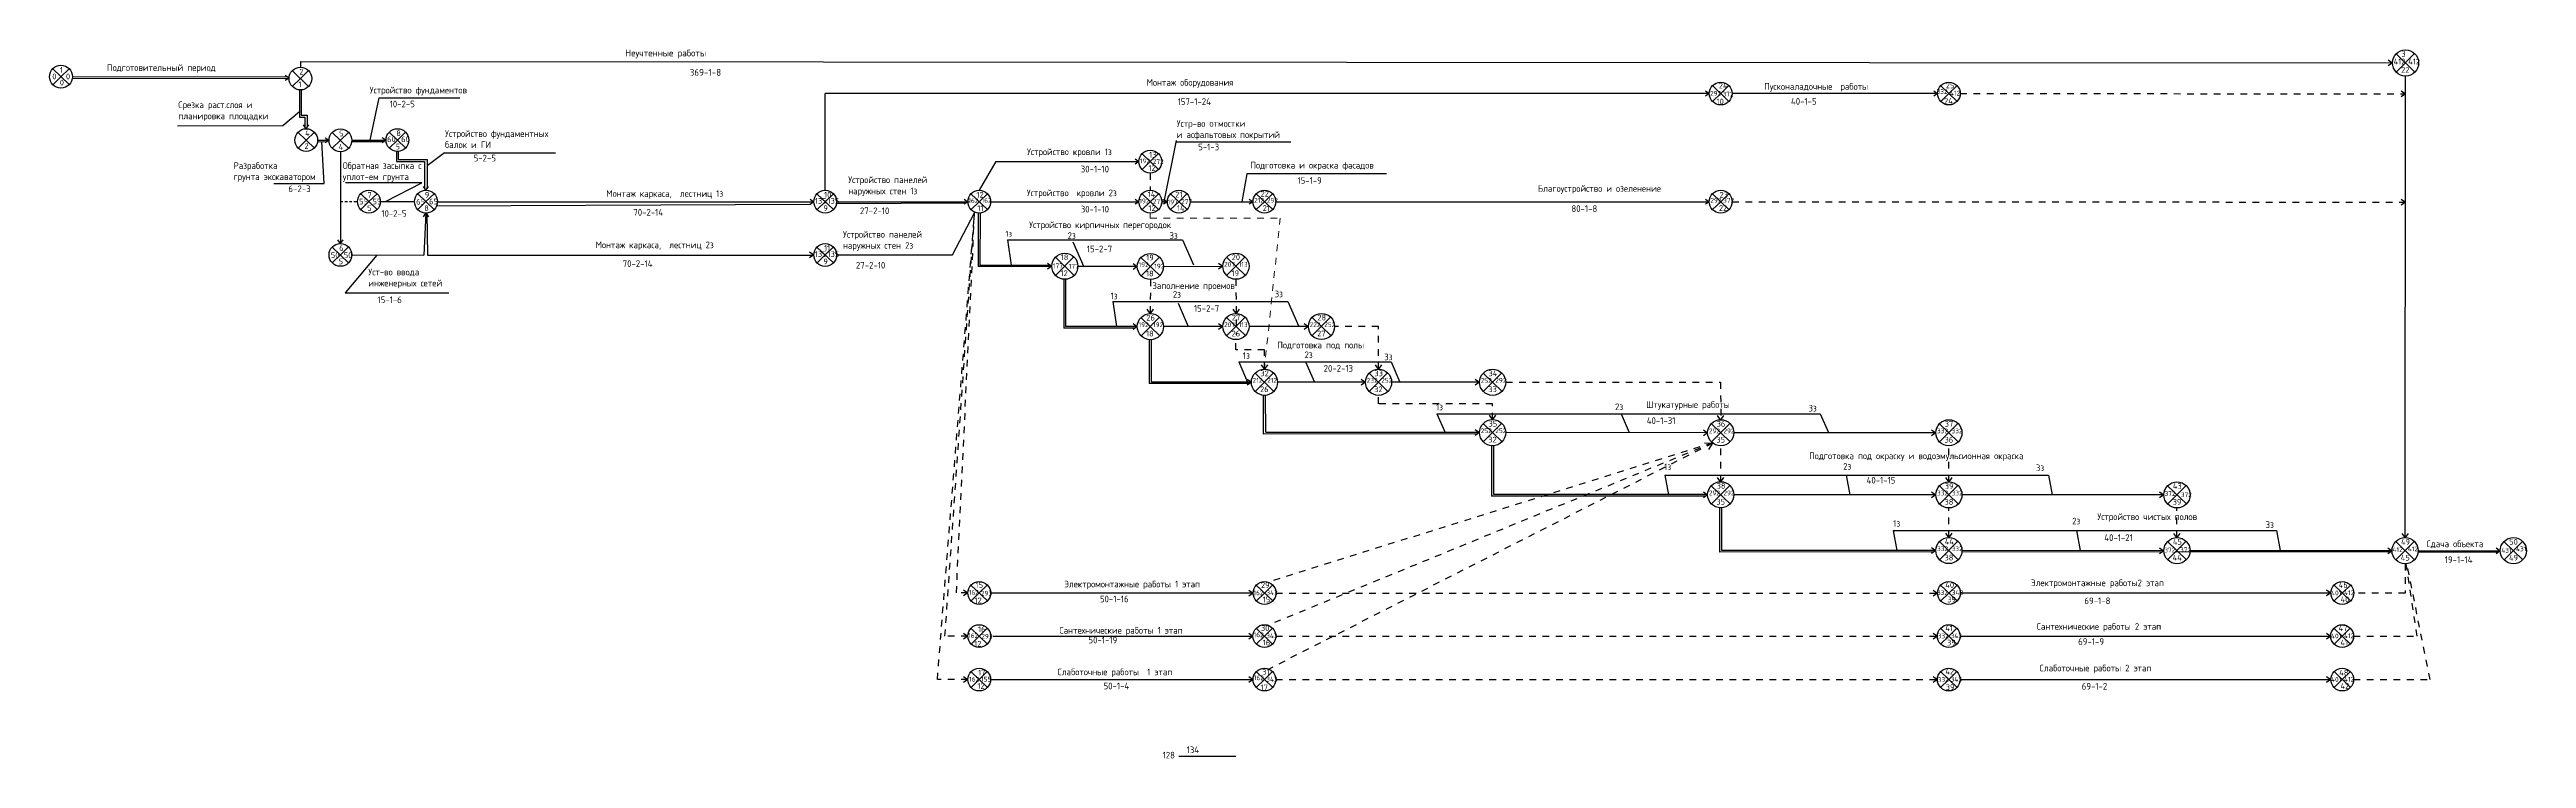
# Model space of a CAD drawing. Header units: millimetres. Extents: x -782 to 10910, y 3841 to 13237.
# Drawn here: x 1962 to 2704, y 4672 to 4885 of the extents above; entities that cross this region are included whole.
import ezdxf

# ---------------------------------------------------------------- set-up
doc = ezdxf.new("R2010")
doc.units = ezdxf.units.MM
doc.linetypes.add('JIS_02_0.7', pattern=[1.35, 0.75, -0.6])
doc.linetypes.add('KL', pattern=[4, 2, -2])
doc.layers.add('A0-08', color=101, linetype='Continuous')
doc.styles.add('GOST-2.304_Type-B', font='GOST_Common.ttf')

msp = doc.modelspace()

# ---------------------------------------------------------------- linework, layer by layer
at = {"lineweight": 25}
for p, q in [((2668.121025, 4738.282199), (2668.220336, 4876.71341)), ((2194.399223, 4842.456709), (2194.407931, 4871.470255)), ((2295.990225, 4839.036764), (2299.770033, 4857.340989)), ((2299.542302, 4857.030891), (2334.012282, 4857.030891)), ((2049.051556, 4854.013041), (2049.051556, 4826.486091)), ((2080.213601, 4853.728344), (2075.021527, 4849.793758)), ((2245.567081, 4851.053844), (2240.568482, 4842.456709)), ((2073.489922, 4844.701314), (2050.616148, 4844.701314)), ((2062.578729, 4839.040852), (2073.489922, 4844.701314)), ((2061.021364, 4839.041253), (2071.281199, 4839.038613)), ((2074.701144, 4835.618668), (2074.018473, 4822.997604)), ((2074.972226, 4835.629428), (2075.195064, 4823.024636)), ((2232.523066, 4823.052638), (2239.203513, 4835.661187)), ((2243.988427, 4839.036764), (2288.446149, 4839.036764)), ((2295.286039, 4839.036764), (2296.996794, 4839.036764)), ((2303.837466, 4839.036764), (2322.681003, 4839.036764)), ((2329.520894, 4839.036764), (2459.478279, 4839.036764)), ((2060.018763, 4823.042138), (2050.443513, 4811.649254)), ((2075.195064, 4823.025964), (2190.979549, 4823.009542)), ((2197.819168, 4823.052638), (2232.523066, 4823.052638)), ((2050.443513, 4811.649254), (2081.516959, 4811.649254)), ((2292.219536, 4784.934731), (2292.189493, 4797.660423)), ((2313.630109, 4801.584493), (2295.823002, 4801.570569)), ((2339.279168, 4801.600944), (2321.473119, 4801.587454)), ((2356.378854, 4784.88388), (2330.022408, 4784.876238)), ((2390.570467, 4784.876526), (2364.221859, 4784.876569)), ((2326.462275, 4769.914469), (2326.432207, 4780.969497)), ((2458.977204, 4769.73184), (2398.42131, 4769.771003)), ((2527.376125, 4769.719945), (2466.820211, 4769.736222)), ((2394.860183, 4751.186217), (2394.83058, 4765.864434)), ((2463.258405, 4734.451811), (2463.228954, 4747.226403)), ((2527.375578, 4751.093809), (2466.819683, 4751.132972)), ((2595.774498, 4751.081914), (2535.218585, 4751.098191)), ((2595.773951, 4734.359403), (2535.218057, 4734.398566)), ((2664.172872, 4734.347508), (2603.616958, 4734.363785)), ((2671.997204, 4733.978713), (2696.091658, 4733.978713)), ((2672.015861, 4734.360784), (2696.621786, 4734.360784)), ((2534.717564, 4721.684144), (2645.830503, 4721.684144)), ((2534.685074, 4708.741595), (2645.798013, 4708.741595)), ((2534.702777, 4695.724544), (2645.815715, 4695.724544))]:
    msp.add_line(p, q, dxfattribs=at)
at = {"linetype": 'Continuous'}
for p, q in [((2036.833621, 4864.385363), (2038.355396, 4864.385363)), ((2037.334197, 4865.001183), (2039.111415, 4865.001368)), ((2038.355393, 4864.385535), (2038.399401, 4861.471596)), ((2039.111424, 4864.996729), (2039.118362, 4861.377796)), ((2459.478279, 4871.470255), (2194.407931, 4871.470255)), ((2527.877709, 4871.470255), (2466.318169, 4871.470255)), ((2527.877709, 4871.470255), (2466.318169, 4871.470255)), ((2042.211168, 4857.432986), (2045.631611, 4857.432986)), ((2044.227734, 4844.528136), (2043.442344, 4857.029937)), ((2052.470639, 4857.509784), (2062.731337, 4857.509784)), ((2052.470639, 4857.509784), (2062.731337, 4857.509784)), ((2065.871126, 4851.082683), (2074.263995, 4851.078806)), ((2066.371782, 4851.678029), (2075.020026, 4851.690001)), ((2074.263995, 4851.078806), (2074.308003, 4843.017676)), ((2075.020026, 4851.690001), (2075.026964, 4842.923876)), ((2245.567081, 4851.053844), (2288.446149, 4851.053844)), ((2078.120752, 4838.99056), (2190.97959, 4838.99056)), ((2078.120752, 4838.99056), (2190.97959, 4838.99056)), ((2197.819168, 4839.036764), (2237.53156, 4839.036764)), ((2197.819168, 4839.036764), (2237.148537, 4839.036764)), ((2287.078171, 4839.036764), (2288.446149, 4839.036764)), ((2295.629598, 4839.036764), (2296.997576, 4839.036764)), ((2321.313025, 4839.036764), (2322.681003, 4839.036764)), ((2458.110301, 4839.036764), (2459.478279, 4839.036764)), ((2052.471501, 4823.066146), (2074.018473, 4822.997604)), ((2240.793689, 4820.064359), (2261.814643, 4820.030739)), ((2295.822891, 4819.617731), (2313.577137, 4819.669467)), ((2262.216819, 4819.587317), (2240.280185, 4819.621428)), ((2287.979992, 4819.588054), (2270.173093, 4819.587812)), ((2287.356207, 4801.118623), (2265.979326, 4801.118415)), ((2287.979996, 4801.562057), (2266.460262, 4801.568684)), ((2321.633418, 4784.488839), (2291.500322, 4784.464897)), ((2322.088447, 4784.934826), (2292.219514, 4784.934731)), ((2390.040411, 4769.388932), (2325.7431, 4769.337846)), ((2390.487202, 4769.829356), (2326.462282, 4769.824248)), ((2458.438784, 4750.750901), (2394.141473, 4750.699815)), ((2458.885575, 4751.191325), (2394.860655, 4751.186217)), ((2526.837158, 4734.016494), (2462.539847, 4733.965409)), ((2527.283949, 4734.456919), (2463.259029, 4734.451811)), ((2595.236064, 4733.977331), (2535.189509, 4733.926245)), ((2663.634962, 4733.978713), (2599.337651, 4733.927627))]:
    msp.add_line(p, q, dxfattribs=at)
at = {"linetype": 'KL', "lineweight": 25}
for p, q in [((2534.7176, 4871.470255), (2668.208934, 4871.38043)), ((2291.866094, 4847.633899), (2291.866094, 4842.456709)), ((2228.028537, 4695.724544), (2239.2112, 4835.897686)), ((2230.30849, 4708.756536), (2239.2112, 4835.897686)), ((2233.728537, 4721.682144), (2239.2112, 4835.897686)), ((2466.318169, 4839.036764), (2668.187079, 4838.900929)), ((2291.901498, 4815.666602), (2291.867612, 4805.488729)), ((2317.551086, 4815.747971), (2317.596724, 4799.117315)), ((2317.551614, 4794.59078), (2317.551614, 4797.662978)), ((2360.266467, 4801.600934), (2347.12218, 4801.600934)), ((2360.266467, 4788.797935), (2360.266467, 4801.600934)), ((2326.067016, 4794.59078), (2317.551614, 4794.59078)), ((2326.067016, 4788.797935), (2326.067016, 4794.59078)), ((2398.421263, 4784.876509), (2462.86482, 4784.876509)), ((2462.86482, 4784.876509), (2462.898706, 4773.658782)), ((2360.300353, 4778.449028), (2360.300353, 4780.95507)), ((2394.48031, 4778.449028), (2360.300353, 4778.449028)), ((2394.465918, 4773.692362), (2394.48031, 4778.449028)), ((2460.468567, 4766.659512), (2327.147536, 4711.991704)), ((2460.468567, 4766.659512), (2327.180014, 4724.925669)), ((2460.468567, 4766.659512), (2327.436833, 4698.872768)), ((2462.898319, 4755.054478), (2462.898706, 4765.81577)), ((2531.29723, 4755.020751), (2531.297507, 4765.811716)), ((2531.278759, 4738.342777), (2531.297079, 4747.177739)), ((2599.6957, 4738.334813), (2599.695981, 4747.173685)), ((2668.094355, 4730.439279), (2668.094355, 4721.675559)), ((2671.710061, 4708.741595), (2668.423198, 4730.453091)), ((2675.587862, 4695.724544), (2668.614621, 4730.473944)), ((2237.14849, 4721.682144), (2233.72849, 4721.682144)), ((2329.503145, 4721.677506), (2527.845185, 4721.677506)), ((2329.535624, 4721.675559), (2527.877663, 4721.675559)), ((2668.094355, 4721.675559), (2652.670382, 4721.675559)), ((2237.14849, 4708.756536), (2230.30849, 4708.756536)), ((2329.503145, 4708.743542), (2527.845185, 4708.743542)), ((2652.637903, 4708.741595), (2671.710061, 4708.741595)), ((2237.14849, 4695.724544), (2228.02849, 4695.724544)), ((2329.520848, 4695.726491), (2527.862887, 4695.726491)), ((2652.655606, 4695.724544), (2675.587862, 4695.724544))]:
    msp.add_line(p, q, dxfattribs=at)
for p, q in [((2320.786713, 4847.375293), (2319.323452, 4839.036764)), ((2362.691789, 4847.375293), (2320.786713, 4847.375293))]:
    msp.add_line(p, q)
at = {"linetype": 'KL', "lineweight": 20}
for p, q in [((2291.866094, 4835.616819), (2291.866094, 4834.138771)), ((2291.866094, 4834.138771), (2330.828694, 4834.138771)), ((2330.828694, 4834.138771), (2326.067016, 4788.797935))]:
    msp.add_line(p, q, dxfattribs=at)
at = {"color": 0, "lineweight": 25}
msp.add_line((2300.417521, 4672.790374), (2317.516718, 4672.790374), dxfattribs=at)
at = {"layer": 'A0-08', "color": 0, "lineweight": 25}
for p, q in [((2037.069311, 4881.032219), (2037.068274, 4879.384259)), ((2037.079744, 4881.032213), (2664.284351, 4880.637391)), ((2665.396595, 4883.359373), (2671.037707, 4877.910457)), ((2665.415204, 4877.891323), (2670.95142, 4883.445962)), ((1962.803094, 4878.893177), (1967.722708, 4874.141178)), ((1962.819323, 4874.124491), (1965.262901, 4876.517177)), ((1965.262901, 4876.517177), (1967.706479, 4878.909864)), ((1968.655719, 4876.08728), (2033.417959, 4875.949899)), ((1968.682803, 4876.53444), (2033.077934, 4876.5106)), ((2033.648329, 4876.111206), (2032.527747, 4876.895846)), ((2033.648329, 4876.111206), (2032.527747, 4875.326566)), ((2034.608467, 4878.340313), (2039.528081, 4873.588314)), ((2034.624696, 4873.571627), (2037.068274, 4875.964314)), ((2036.833621, 4872.544369), (2036.833621, 4864.385363)), ((2037.068274, 4875.964314), (2039.511852, 4878.357)), ((2037.333423, 4872.461882), (2037.334198, 4864.996558)), ((2460.438417, 4873.846254), (2465.358031, 4869.094255)), ((2528.837848, 4873.846254), (2533.757461, 4869.094255)), ((2031.752502, 4861.839587), (2036.833621, 4866.113726)), ((2057.962135, 4857.509784), (2060.680852, 4870.159444)), ((2060.680852, 4870.159444), (2084.848275, 4870.159444)), ((2000.229441, 4861.779825), (2031.752502, 4861.839587)), ((2036.331914, 4859.867359), (2041.251528, 4855.11536)), ((2036.348143, 4855.098673), (2038.791721, 4857.49136)), ((2038.791721, 4860.911305), (2038.007081, 4862.031887)), ((2038.791721, 4860.911305), (2039.576361, 4862.031887)), ((2038.791721, 4857.49136), (2041.235299, 4859.884046)), ((2042.179252, 4857.021618), (2045.07132, 4857.040666)), ((2042.211168, 4857.432986), (2045.631611, 4857.432986)), ((2046.591749, 4859.808986), (2051.511363, 4855.056986)), ((2046.607978, 4855.040299), (2049.051556, 4857.432986)), ((2049.051556, 4857.432986), (2051.495134, 4859.825673)), ((2052.449114, 4857.042311), (2062.171046, 4857.08431)), ((2063.691475, 4859.885783), (2068.611089, 4855.133784)), ((2063.707703, 4855.117097), (2066.151282, 4857.509784)), ((2066.151282, 4857.509784), (2068.59486, 4859.90247)), ((2065.868749, 4854.094497), (2065.871126, 4851.082683)), ((2066.368551, 4854.012011), (2066.371759, 4851.69412)), ((2080.213601, 4853.728344), (2113.505499, 4853.728344)), ((2289.406287, 4853.429844), (2294.325901, 4848.677845)), ((2289.422516, 4848.661158), (2291.866094, 4851.053844)), ((2291.866094, 4851.053844), (2294.309672, 4853.446531)), ((2029.084034, 4844.528136), (2044.227734, 4844.528136)), ((2074.701144, 4842.458558), (2073.916504, 4843.57914)), ((2074.701144, 4842.458558), (2075.485784, 4843.57914)), ((2055.141612, 4841.418133), (2060.061226, 4836.666134)), ((2055.157841, 4836.649447), (2057.601419, 4839.042134)), ((2057.601419, 4839.042134), (2060.044997, 4841.43482)), ((2072.241337, 4841.414612), (2077.160951, 4836.662613)), ((2072.257566, 4836.645926), (2074.701144, 4839.038613)), ((2074.701144, 4839.038613), (2077.144723, 4841.431299)), ((2077.722979, 4837.816426), (2190.003465, 4838.30707)), ((2191.939416, 4841.412764), (2196.85903, 4836.660764)), ((2191.955645, 4836.644077), (2194.399223, 4839.036764)), ((2194.399223, 4839.036764), (2196.842801, 4841.429451)), ((2197.772686, 4838.474828), (2236.588246, 4838.644444)), ((2238.108675, 4841.412764), (2243.028289, 4836.660764)), ((2238.124903, 4836.644077), (2240.568482, 4839.036764)), ((2240.305075, 4835.627551), (2240.280132, 4819.587105)), ((2240.568482, 4839.036764), (2243.01206, 4841.429451)), ((2240.81858, 4835.627584), (2240.793633, 4820.029377)), ((2289.406287, 4841.412764), (2294.325901, 4836.660764)), ((2289.422516, 4836.644077), (2291.866094, 4839.036764)), ((2291.866094, 4839.036764), (2294.309672, 4841.429451)), ((2297.957714, 4841.412764), (2302.877328, 4836.660764)), ((2297.973943, 4836.644077), (2300.417521, 4839.036764)), ((2300.417521, 4839.036764), (2302.861099, 4841.429451)), ((2323.641142, 4841.412764), (2328.560755, 4836.660764)), ((2323.65737, 4836.644077), (2326.100949, 4839.036764)), ((2326.100949, 4839.036764), (2328.544527, 4841.429451)), ((2460.438417, 4841.412764), (2465.358031, 4836.660764)), ((2460.454646, 4836.644077), (2462.898224, 4839.036764)), ((2462.898224, 4839.036764), (2465.341802, 4841.429451)), ((2049.051556, 4826.486091), (2048.266916, 4827.606673)), ((2049.051556, 4826.486091), (2049.836196, 4827.606673)), ((2249.056411, 4827.574373), (2301.551537, 4827.590558)), ((2249.056411, 4827.574373), (2250.14652, 4820.030374)), ((2301.551537, 4827.590558), (2304.836386, 4820.045658)), ((2046.591749, 4825.442146), (2051.511363, 4820.690146)), ((2046.607978, 4820.673459), (2049.051556, 4823.066146)), ((2049.051556, 4823.066146), (2051.495134, 4825.458833)), ((2191.939416, 4825.428637), (2196.85903, 4820.676638)), ((2191.955645, 4820.659951), (2194.399223, 4823.052638)), ((2194.399223, 4823.052638), (2196.842801, 4825.445324)), ((2263.431882, 4822.393925), (2269.072994, 4816.945009)), ((2263.45049, 4816.925875), (2268.986706, 4822.480513)), ((2268.692238, 4827.017592), (2271.977087, 4819.472692)), ((2289.080941, 4822.312565), (2294.722054, 4816.86365)), ((2289.09955, 4816.844515), (2294.635766, 4822.399154)), ((2314.73053, 4822.393934), (2320.371642, 4816.945019)), ((2314.749138, 4816.925884), (2320.285354, 4822.480523)), ((2265.962558, 4815.817454), (2265.979326, 4801.118415)), ((2266.443891, 4815.785477), (2266.462761, 4801.568683)), ((2280.602902, 4809.107992), (2333.098029, 4809.124177)), ((2280.602902, 4809.107992), (2281.693012, 4801.563993)), ((2300.238729, 4808.551211), (2303.275378, 4801.576396)), ((2333.098029, 4809.124177), (2336.382877, 4801.579277)), ((2289.080941, 4804.29196), (2294.722054, 4798.843044)), ((2289.09955, 4798.82391), (2294.635766, 4804.378549)), ((2291.483594, 4797.796229), (2291.494186, 4784.464892)), ((2314.731058, 4804.308941), (2320.37217, 4798.860026)), ((2314.749667, 4798.840891), (2320.285883, 4804.39553)), ((2340.380118, 4804.325392), (2346.02123, 4798.876476)), ((2340.398727, 4798.857342), (2345.934943, 4804.411981)), ((2318.387704, 4790.962046), (2364.043859, 4790.976123)), ((2318.387704, 4790.962046), (2321.040654, 4784.868542)), ((2338.407231, 4790.968218), (2341.06018, 4784.874714)), ((2364.043859, 4790.976123), (2366.696808, 4784.882619)), ((2323.280346, 4787.601034), (2328.921458, 4782.152118)), ((2323.298955, 4782.132984), (2328.835171, 4787.687622)), ((2357.479797, 4787.601034), (2363.120909, 4782.152118)), ((2357.498406, 4782.132984), (2363.034622, 4787.687622)), ((2391.679201, 4787.600966), (2397.320313, 4782.152051)), ((2391.69781, 4782.132917), (2397.234025, 4787.687555)), ((2325.726307, 4781.105302), (2325.7431, 4769.337846)), ((2377.785498, 4775.393035), (2492.739557, 4775.40922)), ((2377.785498, 4775.393035), (2380.236565, 4769.76323)), ((2432.997774, 4775.400808), (2435.448841, 4769.771003)), ((2492.739557, 4775.40922), (2495.190624, 4769.779414)), ((2391.679248, 4772.495461), (2397.32036, 4767.046545)), ((2391.697857, 4767.027411), (2397.234073, 4772.58205)), ((2460.07815, 4772.461734), (2465.719262, 4767.012818)), ((2460.096759, 4766.993684), (2465.632975, 4772.548322)), ((2528.477052, 4772.457679), (2534.118164, 4767.008764)), ((2528.495661, 4766.989629), (2534.031876, 4772.544268)), ((2394.124681, 4766.00024), (2394.141473, 4750.699815)), ((2446.183872, 4757.031136), (2561.137931, 4757.047321)), ((2446.183872, 4757.031136), (2447.273751, 4751.120569)), ((2460.077621, 4753.85743), (2465.718734, 4748.408514)), ((2460.09623, 4748.38938), (2465.632446, 4753.944019)), ((2500.536786, 4757.038789), (2501.626666, 4751.128221)), ((2528.476523, 4753.823703), (2534.117635, 4748.374787)), ((2528.495132, 4748.355653), (2534.031348, 4753.910291)), ((2561.137931, 4757.047321), (2562.22781, 4751.136753)), ((2596.875425, 4753.819648), (2602.516537, 4748.370733)), ((2596.894034, 4748.351598), (2602.43025, 4753.906237)), ((2462.523054, 4747.362209), (2462.539847, 4733.965409)), ((2514.582245, 4740.402312), (2629.536304, 4740.418497)), ((2514.582245, 4740.402312), (2515.672355, 4734.386162)), ((2569.528795, 4740.410049), (2570.618904, 4734.393898)), ((2629.536304, 4740.418497), (2630.626414, 4734.402347)), ((2528.475995, 4737.123024), (2534.117107, 4731.674108)), ((2528.494604, 4731.654974), (2534.03082, 4737.209612)), ((2596.874897, 4737.089297), (2602.516009, 4731.640381)), ((2596.893506, 4731.621247), (2602.429722, 4737.175885)), ((2665.273799, 4737.085242), (2670.914911, 4731.636327)), ((2665.292408, 4731.617192), (2670.828624, 4737.171831)), ((2697.730495, 4737.085242), (2703.371607, 4731.636327)), ((2697.749104, 4731.617192), (2703.28532, 4737.171831)), ((2238.108628, 4724.058144), (2243.028242, 4719.306145)), ((2240.568435, 4721.682144), (2243.012013, 4724.074831)), ((2323.655872, 4724.051559), (2328.575485, 4719.299559)), ((2326.115678, 4721.675559), (2328.559257, 4724.068246)), ((2528.837801, 4724.051559), (2533.757415, 4719.299559)), ((2531.297608, 4721.675559), (2533.741186, 4724.068246)), ((2646.79063, 4724.051559), (2651.710244, 4719.299559)), ((2649.250437, 4721.675559), (2651.694015, 4724.068246)), ((2238.124857, 4719.289458), (2240.568435, 4721.682144)), ((2243.988378, 4721.685679), (2322.695749, 4721.685781)), ((2323.6721, 4719.282872), (2326.115678, 4721.675559)), ((2528.85403, 4719.282872), (2531.297608, 4721.675559)), ((2646.806859, 4719.282872), (2649.250437, 4721.675559)), ((2238.108628, 4711.132535), (2243.028242, 4706.380536)), ((2238.124857, 4706.363849), (2240.568435, 4708.756536)), ((2240.568435, 4708.756536), (2243.012013, 4711.149222)), ((2244.66644, 4708.778153), (2322.663255, 4708.741046)), ((2323.623393, 4711.117594), (2328.543007, 4706.365595)), ((2323.639621, 4706.348908), (2326.0832, 4708.741595)), ((2326.0832, 4708.741595), (2328.526778, 4711.134281)), ((2528.805322, 4711.117594), (2533.724936, 4706.365595)), ((2528.821551, 4706.348908), (2531.265129, 4708.741595)), ((2531.265129, 4708.741595), (2533.708707, 4711.134281)), ((2646.758151, 4711.117594), (2651.677765, 4706.365595)), ((2646.77438, 4706.348908), (2649.217958, 4708.741595)), ((2649.217958, 4708.741595), (2651.661536, 4711.134281)), ((2238.108628, 4698.100543), (2243.028242, 4693.348544)), ((2238.124857, 4693.331857), (2240.568435, 4695.724544)), ((2240.568435, 4695.724544), (2243.012013, 4698.11723)), ((2243.98838, 4695.724544), (2322.680957, 4695.724544)), ((2323.641095, 4698.100543), (2328.560709, 4693.348544)), ((2323.657324, 4693.331857), (2326.100902, 4695.724544)), ((2326.100902, 4695.724544), (2328.54448, 4698.11723)), ((2528.823025, 4698.100543), (2533.742638, 4693.348544)), ((2528.839253, 4693.331857), (2531.282831, 4695.724544)), ((2531.282831, 4695.724544), (2533.72641, 4698.11723)), ((2646.775854, 4698.100543), (2651.695467, 4693.348544)), ((2646.792082, 4693.331857), (2649.235661, 4695.724544)), ((2649.235661, 4695.724544), (2651.679239, 4698.11723))]:
    msp.add_line(p, q, dxfattribs=at)
at = {"layer": 'A0-08', "color": 0, "linetype": 'JIS_02_0.7', "lineweight": 25}
msp.add_line((2049.051556, 4839.040634), (2054.181474, 4839.03968), dxfattribs=at)
at = {"layer": 'A0-08', "color": 0, "lineweight": 25}
for points in [[(2663.010726, 4881.529193), (2664.29565, 4880.629479), (2663.010726, 4879.729766)], [(2458.357697, 4872.254895), (2459.478279, 4871.470255), (2458.357697, 4870.685615)], [(2460.454646, 4869.077568), (2462.898224, 4871.470255), (2465.341802, 4873.862941)], [(2526.757127, 4872.254895), (2527.877709, 4871.470255), (2526.757127, 4870.685615)], [(2528.854076, 4869.077568), (2531.297654, 4871.470255), (2533.741233, 4873.862941)], [(2666.92401, 4872.280143), (2668.208934, 4871.38043), (2666.92401, 4870.480717)], [(2044.511029, 4858.217626), (2045.631611, 4857.432986), (2044.511029, 4856.648346)], [(2061.610755, 4858.294424), (2062.731337, 4857.509784), (2061.610755, 4856.725144)], [(2287.325567, 4851.838484), (2288.446149, 4851.053844), (2287.325567, 4850.269204)], [(2073.916504, 4834.498086), (2074.701144, 4835.618668), (2075.485784, 4834.498086)], [(2073.916504, 4834.498086), (2074.701144, 4835.618668), (2075.485784, 4834.498086)], [(2189.859008, 4839.7752), (2190.97959, 4838.99056), (2189.859008, 4838.20592)], [(2236.027955, 4839.821404), (2237.148537, 4839.036764), (2236.027955, 4838.252124)], [(2287.325567, 4839.821404), (2288.446149, 4839.036764), (2287.325567, 4838.252124)], [(2295.876994, 4839.821404), (2296.997576, 4839.036764), (2295.876994, 4838.252124)], [(2321.560421, 4839.821404), (2322.681003, 4839.036764), (2321.560421, 4838.252124)], [(2458.357697, 4839.821404), (2459.478279, 4839.036764), (2458.357697, 4838.252124)], [(2666.902155, 4839.800642), (2668.187079, 4838.900929), (2666.902155, 4838.001216)], [(2189.694354, 4823.952351), (2190.979278, 4823.052638), (2189.694354, 4822.152924)], [(2261.047443, 4820.567938), (2262.332367, 4819.668225), (2261.047443, 4818.768512)], [(2286.695068, 4820.487777), (2287.979992, 4819.588064), (2286.695068, 4818.688351)], [(2312.344656, 4820.569146), (2313.62958, 4819.669433), (2312.344656, 4818.76972)], [(2292.767371, 4806.773719), (2291.867658, 4805.488795), (2290.967945, 4806.773719)], [(2318.473973, 4806.758572), (2317.57426, 4805.473648), (2316.674547, 4806.758572)], [(2286.695072, 4802.46178), (2287.979996, 4801.562066), (2286.695072, 4800.662353)], [(2312.345185, 4802.484206), (2313.630109, 4801.584493), (2312.345185, 4800.68478)], [(2337.994245, 4802.500657), (2339.279168, 4801.600944), (2337.994245, 4800.701231)], [(2326.966776, 4790.082792), (2326.067063, 4788.797869), (2325.167349, 4790.082792)], [(2361.166227, 4790.082792), (2360.266514, 4788.797869), (2359.3668, 4790.082792)], [(2320.894476, 4785.770853), (2322.1794, 4784.87114), (2320.894476, 4783.971427)], [(2355.093927, 4785.770853), (2356.378851, 4784.87114), (2355.093927, 4783.971427)], [(2389.293331, 4785.770786), (2390.578255, 4784.871073), (2389.293331, 4783.971359)], [(2389.293378, 4770.66528), (2390.578302, 4769.765567), (2389.293378, 4768.865854)], [(2395.365678, 4774.97722), (2394.465965, 4773.692296), (2393.566251, 4774.97722)], [(2457.69228, 4770.631553), (2458.977204, 4769.73184), (2457.69228, 4768.832127)], [(2463.76458, 4774.943492), (2462.864867, 4773.658569), (2461.965153, 4774.943492)], [(2526.091182, 4770.627499), (2527.376106, 4769.727786), (2526.091182, 4768.828072)], [(2458.062742, 4766.690996), (2460.468567, 4766.659512), (2459.201833, 4764.76266)], [(2463.764051, 4756.339189), (2462.864338, 4755.054265), (2461.964625, 4756.339189)], [(2532.162953, 4756.305461), (2531.26324, 4755.020538), (2530.363527, 4756.305461)], [(2457.691752, 4752.027249), (2458.976676, 4751.127536), (2457.691752, 4750.227823)], [(2526.090654, 4751.993522), (2527.375578, 4751.093809), (2526.090654, 4750.194096)], [(2594.489556, 4751.989468), (2595.77448, 4751.089755), (2594.489556, 4750.190041)], [(2532.162425, 4739.604782), (2531.262712, 4738.319859), (2530.362998, 4739.604782)], [(2600.561327, 4739.571055), (2599.661614, 4738.286131), (2598.7619, 4739.571055)], [(2668.960229, 4739.567001), (2668.060516, 4738.282077), (2667.160802, 4739.567001)], [(2526.090125, 4735.292843), (2527.375049, 4734.39313), (2526.090125, 4733.493417)], [(2594.489027, 4735.259116), (2595.773951, 4734.359403), (2594.489027, 4733.459689)], [(2662.887929, 4735.255062), (2664.172853, 4734.355348), (2662.887929, 4733.455635)], [(2695.344625, 4735.255062), (2696.629549, 4734.355348), (2695.344625, 4733.455635)], [(2235.863566, 4722.581858), (2237.14849, 4721.682144), (2235.863566, 4720.782431)], [(2321.41081, 4722.575272), (2322.695733, 4721.675559), (2321.41081, 4720.775846)], [(2526.56026, 4722.575272), (2527.845184, 4721.675559), (2526.56026, 4720.775846)], [(2644.545579, 4722.583857), (2645.830503, 4721.684144), (2644.545579, 4720.784431)], [(2235.863566, 4709.656249), (2237.14849, 4708.756536), (2235.863566, 4707.856822)], [(2321.378331, 4709.640759), (2322.663255, 4708.741046), (2321.378331, 4707.841332)], [(2526.56026, 4709.641308), (2527.845184, 4708.741595), (2526.56026, 4707.841881)], [(2644.513089, 4709.641308), (2645.798013, 4708.741595), (2644.513089, 4707.841881)], [(2235.863566, 4696.624257), (2237.14849, 4695.724544), (2235.863566, 4694.82483)], [(2321.396033, 4696.624257), (2322.680957, 4695.724544), (2321.396033, 4694.82483)], [(2526.577963, 4696.624257), (2527.862886, 4695.724544), (2526.577963, 4694.82483)], [(2644.530792, 4696.624257), (2645.815715, 4695.724544), (2644.530792, 4694.82483)]]:
    msp.add_lwpolyline(points, dxfattribs=at)
for centre, radius in [((1965.262901, 4876.517177), 3.419945), ((2037.068274, 4875.964314), 3.419945), ((2668.217151, 4880.634915), 3.921506), ((2462.898224, 4871.470255), 3.419945), ((2531.297654, 4871.470255), 3.419945), ((2038.791721, 4857.49136), 3.419945), ((2049.051556, 4857.432986), 3.419945), ((2066.151282, 4857.509784), 3.419945), ((2291.866094, 4851.053844), 3.419945), ((2057.601419, 4839.042134), 3.419945), ((2074.701144, 4839.038613), 3.419945), ((2194.399223, 4839.036764), 3.419945), ((2240.568482, 4839.036764), 3.419945), ((2291.866094, 4839.036764), 3.419945), ((2300.417521, 4839.036764), 3.419945), ((2326.100949, 4839.036764), 3.419945), ((2462.898224, 4839.036764), 3.419945), ((2049.051556, 4823.066146), 3.419945), ((2194.399223, 4823.052638), 3.419945), ((2266.252438, 4819.669467), 3.921506), ((2291.901498, 4819.588108), 3.921506), ((2317.551086, 4819.669477), 3.921506), ((2291.901498, 4801.567502), 3.921506), ((2317.551614, 4801.584483), 3.921506), ((2343.200674, 4801.600934), 3.921506), ((2326.100902, 4784.876576), 3.921506), ((2360.300353, 4784.876576), 3.921506), ((2394.499757, 4784.876509), 3.921506), ((2394.499804, 4769.771003), 3.921506), ((2462.898706, 4769.737276), 3.921506), ((2531.297608, 4769.733222), 3.921506), ((2462.898177, 4751.132972), 3.921506), ((2531.297079, 4751.099245), 3.921506), ((2599.695981, 4751.095191), 3.921506), ((2531.296551, 4734.398566), 3.921506), ((2599.695453, 4734.364839), 3.921506), ((2668.094355, 4734.360784), 3.921506), ((2700.551051, 4734.360784), 3.921506), ((2240.568435, 4721.682144), 3.419945), ((2326.115678, 4721.675559), 3.419945), ((2531.297608, 4721.675559), 3.419945), ((2649.250437, 4721.675559), 3.419945), ((2240.568435, 4708.756536), 3.419945), ((2326.0832, 4708.741595), 3.419945), ((2531.265129, 4708.741595), 3.419945), ((2649.217958, 4708.741595), 3.419945), ((2240.568435, 4695.724544), 3.419945), ((2326.100902, 4695.724544), 3.419945), ((2531.282831, 4695.724544), 3.419945), ((2649.235661, 4695.724544), 3.419945)]:
    msp.add_circle(centre, radius, dxfattribs=at)

# ---------------------------------------------------------------- texts
at = {"layer": 'A0-08', "color": 0, "lineweight": 25, "attachment_point": 1, "style": 'GOST-2.304_Type-B'}
for s, width, heights, insert, char_height in [('1', 2.49875162, [0], (1964.919139, 4879.43097), 1.709973), ('Подготовительный период', 43.01416096, [0], (1979.054301, 4880.249599), 2), ('Неучтенные работы', 71.87617414, [0], (2134.482333, 4884.650128), 2.06692933), ('412', 2.49875162, [0], (2664.654251, 4881.901908), 1.7099725), ('22', 2.49875162, [0], (2666.909564, 4879.394852), 1.7099725), ('3', 1.8130959, [0], (2666.982844, 4884.163897), 1.709973), ('412', 2.5, [0], (2669.021415, 4881.901908), 1.7099725), ('0', 2.49875162, [0], (1962.666627, 4877.451904), 1.709973), ('0', 2.49875162, [0], (1964.919139, 4875.59435), 1.709973), ('0', 2.49875162, [0], (1966.763081, 4877.451904), 1.709973), ('1', 2.49875162, [0], (2036.446108, 4875.041486), 1.709973), ('2', 2.49875162, [0], (2036.724512, 4878.878106), 1.709973), ('Устройство фундаментов ', 45.23679121, [0], (2057.828374, 4873.481011), 2), ('369-1-8', 2.49875162, [0], (2153.777798, 4878.834875), 2.0669293), ('Монтаж оборудования', 49.14407474, [0], (2290.786876, 4875.795287), 2), ('292', 2.49875162, [0], (2459.694455, 4872.207429), 1.425), ('24', 2.49875162, [0], (2462.326797, 4874.687486), 1.7099725), ('372', 2.49875162, [0], (2463.42982, 4871.99078), 1.425), ('Пусконаладочные  работы', 54.99662719, [0], (2475.906826, 4874.58499), 2), ('332', 2.5, [0], (2527.610767, 4872.776877), 1.425), ('25', 2.49875162, [0], (2530.376418, 4874.763786), 1.7099725), ('412', 2.5, [0], (2531.624332, 4872.288182), 1.425), ('Срезка раст.слоя и\\Pпланировка площадки', 55.30931867, [0], (2000.464745, 4869.083378), 2), ('10-2-5', 2.5, [0], (2063.811825, 4869.3142), 2), ('157-1-24', 2.78595096, [0], (2300.078437, 4870.044864), 2), ('10', 2.49875162, [0], (2461.673126, 4869.93147), 1.7099725), ('40-1-5', 2.5, [0], (2483.959759, 4870.135278), 2), ('24', 2.49875162, [0], (2529.886441, 4870.088432), 1.7099725), ('4', 2.49875162, [0], (2038.447959, 4860.405152), 1.709973), ('5', 2.49875162, [0], (2048.707794, 4860.346778), 1.709973), ('60', 2.49875162, [0], (2063.044076, 4858.614728), 1.7099725), ('8', 2.49875162, [0], (2065.807519, 4860.423576), 1.709973), ('60', 2.49875162, [0], (2067.257111, 4858.614728), 1.7099725), ('Устройство фундаментных балок и ГИ', 32.70911594, [23.017347], (2080.418418, 4860.449414), 2), ('Устр-во отмостки \\Pи асфальтовых покрытий', 152.47651879, [0], (2299.770033, 4863.47288), 2), ('Разработка \\Pгрунта экскаватором', 45.23679121, [0], (2017.003287, 4850.85375), 2), ('2', 2.49875162, [0], (2038.275106, 4856.568532), 1.709973), ('4', 2.49875162, [0], (2048.533771, 4856.358016), 1.709973), ('Обратная засыпка с \\Pуплот-ем грунта', 42.08035445, [0], (2049.737223, 4850.832514), 2), ('5', 2.49875162, [0], (2065.603966, 4856.428324), 1.709973), ('5-2-5', 2.5, [0], (2088.999852, 4853.096057), 2), ('Устройство кровли 1з', 64.40717854, [0], (2254.897273, 4854.991533), 2), ('30-1-10', 1.99557045, [0], (2271.028613, 4849.805735), 2), ('192', 2.49875162, [0], (2288.722976, 4851.956074), 1.425), ('12', 2.49875162, [0], (2291.318778, 4849.972385), 1.7099725), ('13', 2.49875162, [0], (2291.522332, 4853.967637), 1.7099725), ('272', 3.00239732, [0], (2292.616008, 4851.78814), 1.425), ('5-1-3', 2.5, [0], (2306.231599, 4856.442183), 2), ('Подготовка и окраска фасадов', 152.47651879, [0], (2321.867815, 4850.971379), 2), ('6-2-3', 2.5, [0], (2033.480343, 4843.895849), 2), ('9', 2.49875162, [0], (2074.357382, 4841.952405), 1.709973), ('Монтаж каркаса,  лестниц 1з', 112.02133955, [0], (2128.770407, 4842.475537), 2), ('10', 2.49875162, [0], (2194.055461, 4841.950557), 1.7099725), ('Устройство панелей наружных стен 1з', 29.68089405, [0], (2201.316141, 4846.590757), 2), ('12', 2.49875162, [0], (2239.751263, 4841.950557), 1.7099725), ('Устройство  кровли 2з', 64.40717854, [0], (2254.83537, 4842.686834), 2), ('14', 2.49875162, [0], (2291.085502, 4842.118257), 1.7099725), ('21', 2.49875162, [0], (2299.355174, 4842.024073), 1.7099725), ('22', 2.49875162, [0], (2324.920647, 4842.246579), 1.7099725), ('15-1-9', 2.80800115, [0], (2336.003503, 4846.381176), 2), ('Благоустройство и озеленение', 152.47651879, [0], (2408.075122, 4843.990793), 2), ('23', 2.49875162, [0], (2462.554462, 4841.950557), 1.7099725), ('55', 2.49875162, [0], (2054.685715, 4839.941833), 1.7099725), ('5', 2.49875162, [0], (2057.083634, 4837.967164), 1.709973), ('7', 2.49875162, [0], (2057.145166, 4841.909527), 1.709973), ('55', 2.49875162, [0], (2058.677928, 4839.940776), 1.7099725), ('10-2-5', 2.5, [0], (2061.322029, 4836.49663), 2), ('65', 2.49875162, [0], (2071.781852, 4839.871116), 1.7099725), ('8', 2.49875162, [0], (2074.183359, 4837.963643), 1.709973), ('65', 2.49875162, [0], (2075.627837, 4839.946006), 1.7099725), ('70-2-14', 2.5, [0], (2136.873436, 4836.841254), 2), ('135', 2.49875162, [0], (2191.292017, 4840.141709), 1.7099725), ('9', 2.49875162, [0], (2193.851907, 4837.955305), 1.709973), ('135', 3.00239732, [0], (2195.100621, 4840.141709), 1.7099725), ('27-2-10', 1.8130959, [0], (2204.824251, 4837.296335), 2), ('162', 2.49875162, [0], (2237.309849, 4840.074712), 1.425), ('11', 2.49875162, [0], (2240.021166, 4837.955305), 1.7099725), ('162', 3.00239732, [0], (2241.26988, 4840.141709), 1.425), ('30-1-10', 1.99557045, [0], (2271.028613, 4837.788655), 2), ('192', 2.49875162, [0], (2288.568945, 4839.944967), 1.425), ('12', 2.49875162, [0], (2291.318778, 4837.955305), 1.7099725), ('272', 3.00239732, [0], (2292.625336, 4839.780193), 1.425), ('197', 2.49875162, [0], (2297.053656, 4839.653561), 1.425), ('14', 2.49875162, [0], (2299.870205, 4837.955305), 1.7099725), ('277', 3.00239732, [0], (2301.118919, 4839.723555), 1.425), ('212', 2.49875162, [0], (2322.993743, 4840.141709), 1.425), ('21', 2.49875162, [0], (2325.553633, 4837.955305), 1.7099725), ('292', 3.00239732, [0], (2326.802347, 4840.141709), 1.425), ('80-1-8', 2.5, [0], (2418.130583, 4837.95019), 2), ('292', 2.49875162, [0], (2459.791018, 4840.141709), 1.425), ('22', 2.49875162, [0], (2462.350908, 4837.955305), 1.7099725), ('372', 3.00239732, [0], (2463.599622, 4840.141709), 1.425), ('Устройство панелей наружных стен 2з', 29.68089405, [0], (2199.733806, 4830.235935), 2), ('1з', 10.51308256, [1.940502], (2248.411706, 4830.229093), 1.7099725), ('Устройство кирпичных перегородок', 52.26142591, [0], (2255.554776, 4833.093073), 2), ('2з', 10.51308256, [1.940502], (2267.084134, 4829.858394), 2), ('3з', 10.51308256, [1.940502], (2297.611427, 4829.862361), 2), ('50', 2.49875162, [0], (2046.186222, 4823.845667), 1.7099725), ('5', 2.49875162, [0], (2048.533771, 4821.991176), 1.709973), ('6', 2.49875162, [0], (2048.707794, 4825.979938), 1.709973), ('Монтаж каркаса,  лестниц 2з', 112.02133955, [0], (2125.579464, 4827.079733), 2), ('70-2-14', 2.5, [0], (2133.682493, 4821.44545), 2), ('135', 2.49875162, [0], (2191.292017, 4824.157582), 1.7099725), ('9', 2.49875162, [0], (2193.851907, 4821.971178), 1.709973), ('11', 2.49875162, [0], (2194.055461, 4825.96643), 1.7099725), ('135', 3.00239732, [0], (2195.100621, 4824.157582), 1.7099725), ('27-2-10', 1.49997592, [0], (2203.616589, 4820.975496), 2), ('177', 2.49875162, [0], (2262.651784, 4820.505477), 1.425), ('18', 1.8130959, [0], (2265.01813, 4823.198448), 1.7099725), ('177', 2.5, [0], (2267.401774, 4820.373657), 1.425), ('15-2-7', 1.99557045, [0], (2272.851601, 4825.871737), 2), ('192', 2.49875162, [0], (2288.338597, 4820.855101), 1.425), ('19', 2.49875162, [0], (2290.66719, 4823.117089), 1.7099725), ('192', 2.5, [0], (2293.058153, 4820.426829), 1.425), ('207', 2.49875162, [0], (2313.988185, 4820.93647), 1.425), ('20', 2.49875162, [0], (2316.28241, 4823.231655), 1.7099725), ('113', 2.5, [0], (2318.355349, 4820.93647), 1.425), ('Уст-во ввода \\Pинженерных сетей', 42.08035445, [0], (2057.421324, 4818.938521), 2), ('12', 2.49875162, [0], (2264.94485, 4818.429403), 1.7099725), ('18', 2.49875162, [0], (2290.59391, 4818.348044), 1.7099725), ('Заполнение проемов', 52.26142591, [0], (2292.501189, 4814.841895), 2), ('2з', 10.51308256, [1.940502], (2298.630625, 4812.241895), 2), ('19', 2.49875162, [0], (2316.243498, 4818.429413), 1.7099725), ('3з', 10.51308256, [1.940502], (2329.157919, 4812.360077), 2), ('15-1-6', 2.5, [0], (2060.180381, 4810.604996), 2), ('1з', 10.51308256, [1.940502], (2279.958197, 4811.762711), 2), ('26', 1.8130959, [0], (2290.66719, 4805.096484), 1.7099725), ('15-2-7', 1.99557045, [0], (2304.950606, 4808.016441), 2), ('27', 2.49875162, [0], (2316.317307, 4805.113465), 1.7099725), ('28', 2.49875162, [0], (2341.966367, 4805.129916), 1.7099725), ('192', 2.49875162, [0], (2288.338597, 4802.834495), 1.425), ('18', 2.49875162, [0], (2290.59391, 4800.327439), 1.7099725), ('192', 2.5, [0], (2292.705761, 4802.834495), 1.425), ('207', 2.49875162, [0], (2313.988713, 4802.851476), 1.425), ('26', 2.49875162, [0], (2316.244027, 4800.34442), 1.7099725), ('113', 2.5, [0], (2318.355878, 4802.851476), 1.425), ('222', 2.49875162, [0], (2339.637773, 4802.867927), 1.425), ('27', 2.49875162, [0], (2341.893087, 4800.360871), 1.7099725), ('252', 2.5, [0], (2344.004938, 4802.867927), 1.425), ('1з', 10.51308256, [1.940502], (2319.624938, 4793.855321), 2), ('Подготовка под полы', 52.26142591, [0], (2329.945489, 4797.037945), 2), ('2з', 10.51308256, [1.940502], (2338.126532, 4794.122188), 2), ('20-2-13', 1.99557045, [0], (2343.843113, 4790.039606), 2), ('3з', 10.51308256, [1.940502], (2361.98477, 4793.488589), 2), ('212', 2.49875162, [0], (2322.538001, 4786.143569), 1.425), ('26', 2.49875162, [0], (2324.793315, 4783.636512), 1.7099725), ('32', 1.8130959, [0], (2324.866595, 4788.405557), 1.7099725), ('212', 2.5, [0], (2326.905166, 4786.143569), 1.425), ('232', 2.49875162, [0], (2356.737452, 4786.143569), 1.425), ('32', 2.49875162, [0], (2358.992766, 4783.636512), 1.7099725), ('33', 1.8130959, [0], (2359.066045, 4788.405557), 1.7099725), ('252', 2.5, [0], (2361.104616, 4786.143569), 1.425), ('252', 2.49875162, [0], (2390.936856, 4786.143502), 1.425), ('33', 2.49875162, [0], (2393.192169, 4783.636445), 1.7099725), ('34', 1.8130959, [0], (2393.265449, 4788.40549), 1.7099725), ('292', 2.5, [0], (2395.30402, 4786.143502), 1.425), ('1з', 10.51308256, [1.940502], (2377.540027, 4778.467358), 2), ('2з', 10.51308256, [1.940502], (2431.203322, 4778.516753), 2), ('Штукатурные работы', 52.26142591, [0], (2440.52123, 4779.198137), 2), ('3з', 10.51308256, [1.940502], (2489.198681, 4778.100626), 2), ('252', 2.49875162, [0], (2390.936903, 4771.037996), 1.425), ('32', 2.49875162, [0], (2393.192217, 4768.53094), 1.7099725), ('35', 1.8130959, [0], (2393.265496, 4773.299984), 1.7099725), ('252', 2.5, [0], (2395.304067, 4771.037996), 1.425), ('40-1-31', 1.63376998, [0], (2440.720705, 4774.361651), 2), ('292', 2.49875162, [0], (2459.335805, 4771.004269), 1.425), ('35', 2.49875162, [0], (2461.591119, 4768.497212), 1.7099725), ('36', 1.8130959, [0], (2461.664398, 4773.266257), 1.7099725), ('292', 2.5, [0], (2463.702969, 4771.004269), 1.425), ('332', 2.49875162, [0], (2527.734707, 4771.000215), 1.425), ('36', 2.49875162, [0], (2529.990021, 4768.493158), 1.7099725), ('37', 1.8130959, [0], (2530.0633, 4773.262203), 1.7099725), ('332', 2.5, [0], (2532.101871, 4771.000215), 1.425), ('1з', 10.51308256, [1.940502], (2445.947159, 4760.51696), 2), ('Подготовка под окраску и водоэмульсионная окраска', 70.16281827, [0], (2489.396459, 4763.811016), 2), ('2з', 10.51308256, [1.940502], (2499.610455, 4760.642165), 2), ('38', 1.8130959, [0], (2461.66387, 4754.661953), 1.7099725), ('40-1-15', 1.63376998, [0], (2506.630147, 4756.502578), 2), ('39', 1.8130959, [0], (2530.062772, 4754.628226), 1.7099725), ('3з', 10.51308256, [1.940502], (2557.395429, 4760.215074), 2), ('43', 1.8130959, [0], (2598.461674, 4754.624172), 1.7099725), ('292', 2.49875162, [0], (2459.335277, 4752.399965), 1.425), ('35', 2.49875162, [0], (2461.59059, 4749.892909), 1.7099725), ('292', 2.5, [0], (2463.702441, 4752.399965), 1.425), ('332', 2.49875162, [0], (2527.734179, 4752.366238), 1.425), ('38', 2.49875162, [0], (2529.989492, 4749.859181), 1.7099725), ('332', 2.5, [0], (2532.101343, 4752.366238), 1.425), ('Устройство чистых полов', 52.26142591, [0], (2575.821982, 4745.56065), 2), ('372', 2.49875162, [0], (2595.940381, 4752.223761), 1.425), ('39', 2.49875162, [0], (2598.388394, 4749.855127), 1.7099725), ('372', 2.5, [0], (2600.830231, 4751.869464), 1.425), ('1з', 10.51308256, [1.940502], (2514.599963, 4743.537331), 2), ('2з', 10.51308256, [1.940502], (2568.263258, 4744.240713), 2), ('40-1-21', 1.63376998, [0], (2577.894419, 4739.280283), 2), ('3з', 10.51308256, [1.940502], (2626.258617, 4743.170599), 2), ('332', 2.49875162, [0], (2527.73365, 4735.665559), 1.425), ('38', 2.49875162, [0], (2529.988964, 4733.158502), 1.7099725), ('44', 1.8130959, [0], (2530.062244, 4737.927547), 1.7099725), ('332', 2.5, [0], (2532.100815, 4735.665559), 1.425), ('372', 2.49875162, [0], (2595.88061, 4735.273233), 1.425), ('44', 2.49875162, [0], (2598.387866, 4733.124775), 1.7099725), ('45', 1.8130959, [0], (2598.461145, 4737.89382), 1.7099725), ('372', 2.5, [0], (2600.596823, 4735.336887), 1.425), ('412', 2.49875162, [0], (2664.313337, 4735.401029), 1.425), ('45', 2.49875162, [0], (2666.786768, 4733.120721), 1.7099725), ('49', 1.8130959, [0], (2666.860047, 4737.889766), 1.7099725), ('412', 2.5, [0], (2668.898618, 4735.627777), 1.425), ('Сдача объекта', 80.36652912, [0], (2674.479538, 4737.423116), 2), ('19-1-14', 2.5, [0], (2679.983166, 4732.675173), 2), ('431', 2.49875162, [0], (2696.932614, 4735.215543), 1.425), ('49', 2.49875162, [0], (2699.243464, 4733.120721), 1.7099725), ('50', 1.8130959, [0], (2699.316743, 4737.889766), 1.7099725), ('431', 2.5, [0], (2701.355314, 4735.627777), 1.425), ('15', 2.49875162, [0], (2239.504099, 4724.932254), 1.7099725), ('Электромонтажные работы 1 этап', 80.36652912, [0], (2266.089434, 4725.351185), 2), ('29', 2.49875162, [0], (2325.051343, 4724.925669), 1.7099725), ('40', 2.49875162, [0], (2530.233272, 4724.925669), 1.7099725), ('Электромонтажные работы2 этап', 80.36652912, [0], (2555.92719, 4725.728586), 2), ('46', 2.49875162, [0], (2648.186101, 4724.925669), 1.7099725), ('162', 2.49875162, [0], (2237.43294, 4722.568603), 1.425), ('12', 2.49875162, [0], (2239.169108, 4720.31196), 1.7099725), ('293', 3.09909926, [0], (2241.088677, 4722.335072), 1.425), ('50-1-16', 2.5, [0], (2276.772308, 4720.89045), 2), ('162', 2.49875162, [0], (2322.779503, 4722.427862), 1.425), ('15', 2.49875162, [0], (2325.597893, 4720.600589), 1.7099725), ('343', 3.09909926, [0], (2326.661686, 4722.489573), 1.425), ('332', 2.49875162, [0], (2527.729919, 4722.520835), 1.425), ('39', 2.49875162, [0], (2530.779823, 4720.600589), 1.7099725), ('343', 3.09909926, [0], (2532.165404, 4722.525282), 1.425), ('69-1-8', 2.5, [0], (2571.940045, 4720.336672), 2), ('401', 2.49875162, [0], (2645.909338, 4722.405686), 1.425), ('40', 2.49875162, [0], (2648.732652, 4720.600589), 1.7099725), ('412', 3.09909926, [0], (2649.796445, 4722.489573), 1.425), ('162', 2.49875162, [0], (2237.26469, 4709.640444), 1.425), ('16', 2.49875162, [0], (2240.224673, 4711.670328), 1.7099725), ('293', 2.49875162, [0], (2241.211059, 4709.385776), 1.425), ('Сантехнические работы 1 этап', 64.1428666, [0], (2264.60765, 4711.490771), 2), ('50-1-19', 2.93449145, [0], (2273.339461, 4708.587207), 2), ('162', 2.49875162, [0], (2322.847133, 4709.847895), 1.425), ('30', 2.49875162, [0], (2325.018864, 4711.991704), 1.7099725), ('343', 3.09909926, [0], (2326.629208, 4709.555609), 1.425), ('332', 2.49875162, [0], (2527.93162, 4709.505623), 1.425), ('41', 2.49875162, [0], (2530.200793, 4711.991704), 1.7099725), ('343', 3.09909926, [1.799971], (2531.811137, 4709.555609), 1.425), ('Сантехнические работы 2 этап', 63.26941387, [0], (2557.624251, 4712.649429), 2), ('401', 2.49875162, [0], (2645.883318, 4709.500672), 1.425), ('47', 2.49875162, [0], (2648.153622, 4711.991704), 1.7099725), ('412', 3.09909926, [0], (2649.763966, 4709.555609), 1.425), ('12', 2.49875162, [0], (2239.094641, 4707.313436), 1.7099725), ('16', 2.49875162, [0], (2325.565415, 4707.666625), 1.7099725), ('39', 2.49875162, [0], (2530.747344, 4707.666625), 1.7099725), ('69-1-9', 2.5, [0], (2570.071795, 4708.128622), 2), ('41', 2.49875162, [0], (2648.700173, 4707.666625), 1.7099725), ('162', 2.49875162, [0], (2237.560616, 4696.538558), 1.425), ('12', 2.49875162, [0], (2240.05065, 4694.649574), 1.7099725), ('17', 2.49875162, [0], (2240.224673, 4698.638336), 1.7099725), ('155', 2.49875162, [0], (2241.114443, 4696.538558), 1.425), ('Слаботочные работы  1 этап', 37.0226036, [0], (2264.044875, 4699.022352), 2), ('50-1-4', 2.93449145, [0], (2277.862232, 4694.787764), 2), ('162', 2.49875162, [0], (2322.910195, 4696.955564), 1.425), ('17', 2.49875162, [0], (2324.939785, 4694.220296), 1.7099725), ('31', 2.49875162, [0], (2325.41168, 4698.872768), 1.7099725), ('343', 2.49875162, [0], (2326.64691, 4696.538558), 1.425), ('332', 2.49875162, [0], (2527.944749, 4696.468337), 1.425), ('42', 2.49875162, [0], (2530.250622, 4698.984999), 1.7099725), ('39', 2.49875162, [0], (2530.343494, 4694.29933), 1.7099725), ('343', 2.49875162, [0], (2531.828839, 4696.538558), 1.425), ('Слаботочные работы 2 этап', 39.89917952, [0], (2558.477391, 4700.166945), 2), ('69-1-2', 2.69457423, [0], (2571.131558, 4694.694983), 2), ('401', 2.49875162, [0], (2645.897611, 4696.468486), 1.425), ('48', 2.49875162, [0], (2648.334572, 4698.638336), 1.7099725), ('42', 2.49875162, [0], (2648.717875, 4694.649574), 1.7099725), ('412', 2.49875162, [0], (2649.781668, 4696.538558), 1.425)]:
    msp.add_mtext_dynamic_manual_height_columns(s, width=width, gutter_width=12.5, heights=heights, dxfattribs=dict(at, insert=insert, char_height=char_height))
at = {"layer": 'A0-08', "color": 0, "lineweight": 25, "width": 43.46957813, "attachment_point": 1, "style": 'GOST-2.304_Type-B'}
for s, insert, char_height in [('50', (2050.107401, 4823.903587), 1.8076525), ('128', (2295.553783, 4674.054863), 2), ('134', (2302.76378, 4675.651171), 2)]:
    msp.add_mtext(s, dxfattribs=dict(at, insert=insert, char_height=char_height))

doc.saveas('drawing.dxf')
